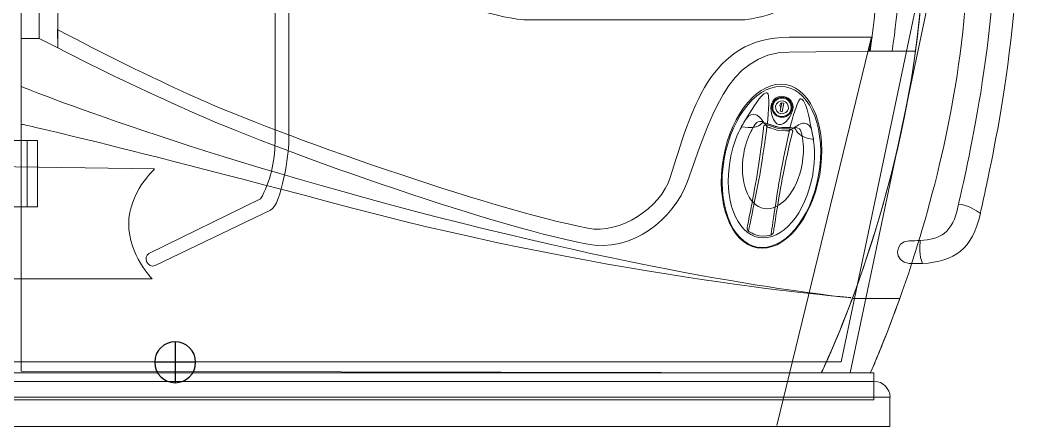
# Model space of a CAD drawing. Header units: millimetres. Extents: x -4490 to 177070, y -6118 to 72944.
# Drawn here: x 105107 to 106560, y 26906 to 27496 of the extents above; entities that cross this region are included whole.
import ezdxf

# ---------------------------------------------------------------- set-up
doc = ezdxf.new("R2010")
doc.units = ezdxf.units.MM
doc.layers.add('хендай', color=7, linetype='Continuous')

# ---------------------------------------------------------------- blocks, each defined once
blk = doc.blocks.new('A$C6A13667E')
at = {"lineweight": 30}
for p, q in [((-466.9, 1458.5), (-466.9, 1405.3)), ((-493.5, 1431.9), (-440.3, 1431.9))]:
    blk.add_line(p, q, dxfattribs=at)
blk.add_circle((-466.9, 1431.9), 26.6, dxfattribs=at)
at = {"lineweight": 9}
for points, knots in [([(-1397.4, 1835.8), (-1397.4, 1835.8), (-1427.6, 1835.8), (-1427.6, 1835.8), (-1427.6, 1835.8), (-1434.4, 1886), (-1438.6, 1938.5), (-1438.5, 1991.9), (-1438.5, 1991.9), (-1438.3, 2244.4), (-1419.2, 2349.7), (-1395.9, 2438.2), (-1395.9, 2438.2), (-1347.8, 2620.8), (-1257.4, 2869.1), (-1172.4, 3041.3), (-1172.4, 3041.3), (-1138.2, 3110.7), (-1080.7, 3135.7), (-1049.4, 3145.3), (-1049.4, 3145.3), (-1018.1, 3154.8), (-636.6, 3239.8), (-267.2, 3241.6), (-267.2, 3241.6), (-267.2, 3241.6), (-290.4, 3213.3), (-290.4, 3213.3), (-290.4, 3213.3), (-655.6, 3210.7), (-1012.9, 3126.2), (-1040.9, 3117.6), (-1040.9, 3117.6), (-1075.3, 3107.1), (-1129.4, 3083.2), (-1156.3, 3024.5), (-1156.3, 3024.5), (-1258.7, 2801.1), (-1342, 2529.2), (-1367.8, 2430.8), (-1367.8, 2430.8), (-1390.4, 2345.4), (-1409.3, 2242.6), (-1409.5, 1991.9), (-1409.5, 1991.9), (-1409.6, 1941.9), (-1405.3, 1891.7), (-1397.4, 1835.8)], [0, 0, 0, 0, 0.083333, 0.083333, 0.083333, 0.083333, 0.166667, 0.166667, 0.166667, 0.166667, 0.25, 0.25, 0.25, 0.25, 0.333333, 0.333333, 0.333333, 0.333333, 0.416667, 0.416667, 0.416667, 0.416667, 0.5, 0.5, 0.5, 0.5, 0.583333, 0.583333, 0.583333, 0.583333, 0.666667, 0.666667, 0.666667, 0.666667, 0.75, 0.75, 0.75, 0.75, 0.833333, 0.833333, 0.833333, 0.833333, 0.916667, 0.916667, 0.916667, 0.916667, 1, 1, 1, 1]), ([(-290.4, 3213.3), (-290.4, 3213.3), (-267.2, 3241.6), (-267.2, 3241.6), (-267.2, 3241.6), (-267.2, 3241.6), (-267.2, 1852.2), (-267.2, 1852.2), (-267.2, 1852.2), (-267.2, 1852.2), (-290.4, 1852.2), (-290.4, 1852.2), (-290.4, 1852.2), (-290.4, 1852.2), (-290.4, 3213.3), (-290.4, 3213.3)], [0, 0, 0, 0, 0.25, 0.25, 0.25, 0.25, 0.5, 0.5, 0.5, 0.5, 0.75, 0.75, 0.75, 0.75, 1, 1, 1, 1]), ([(-1397.4, 1835.8), (-1405.3, 1891.7), (-1409.6, 1941.9), (-1409.5, 1991.9), (-1409.5, 1991.9), (-1409.3, 2242.6), (-1390.4, 2345.4), (-1367.8, 2430.8), (-1367.8, 2430.8), (-1342, 2529.2), (-1258.7, 2801.1), (-1156.3, 3024.5), (-1156.3, 3024.5), (-1129.4, 3083.2), (-1075.3, 3107.1), (-1040.9, 3117.6), (-1040.9, 3117.6), (-1012.9, 3126.2), (-655.6, 3210.7), (-290.4, 3213.3), (-290.4, 3213.3), (-290.4, 3213.3), (-314.5, 3183.9), (-314.5, 3183.9), (-314.5, 3183.9), (-677, 3181.6), (-1006.4, 3097.9), (-1032.4, 3089.9), (-1032.4, 3089.9), (-1064.1, 3080.3), (-1108.3, 3059.7), (-1130, 3012.5), (-1130, 3012.5), (-1231.6, 2790.7), (-1314.2, 2521.1), (-1339.9, 2423.5), (-1339.9, 2423.5), (-1361.6, 2341), (-1380.4, 2240.9), (-1380.6, 1991.9), (-1380.6, 1991.9), (-1380.6, 1943.2), (-1376.5, 1890.2), (-1368.7, 1835.8), (-1368.7, 1835.8), (-1368.7, 1835.8), (-1397.4, 1835.8), (-1397.4, 1835.8)], [0, 0, 0, 0, 0.083333, 0.083333, 0.083333, 0.083333, 0.166667, 0.166667, 0.166667, 0.166667, 0.25, 0.25, 0.25, 0.25, 0.333333, 0.333333, 0.333333, 0.333333, 0.416667, 0.416667, 0.416667, 0.416667, 0.5, 0.5, 0.5, 0.5, 0.583333, 0.583333, 0.583333, 0.583333, 0.666667, 0.666667, 0.666667, 0.666667, 0.75, 0.75, 0.75, 0.75, 0.833333, 0.833333, 0.833333, 0.833333, 0.916667, 0.916667, 0.916667, 0.916667, 1, 1, 1, 1]), ([(-314.5, 3183.9), (-314.5, 3183.9), (-290.4, 3213.3), (-290.4, 3213.3), (-290.4, 3213.3), (-290.4, 3213.3), (-290.4, 1852.2), (-290.4, 1852.2), (-290.4, 1852.2), (-290.4, 1852.2), (-314.6, 1840.2), (-314.6, 1840.2), (-314.6, 1840.2), (-314.6, 1840.2), (-314.5, 3183.9), (-314.5, 3183.9)], [0, 0, 0, 0, 0.25, 0.25, 0.25, 0.25, 0.5, 0.5, 0.5, 0.5, 0.75, 0.75, 0.75, 0.75, 1, 1, 1, 1]), ([(-1511.8, 1624.9), (-1512, 1626), (-1512.3, 1627.1), (-1512.5, 1628.3), (-1512.5, 1628.3), (-1520.5, 1668), (-1563.3, 1837.7), (-1563.3, 2049.1), (-1563.3, 2049.1), (-1563.3, 2260.1), (-1518.2, 2435), (-1509.6, 2484.8), (-1509.6, 2484.8), (-1509.3, 2486.8), (-1508.8, 2489.1), (-1508.2, 2491.8), (-1508.2, 2491.8), (-1492.3, 2561.7), (-1388, 2855.8), (-1356.8, 2925.9), (-1356.8, 2925.9), (-1356.8, 2925.9), (-1356.7, 2926.2), (-1356.7, 2926.2), (-1356.7, 2926.2), (-1334.1, 2976.7), (-1305, 2982.2), (-1285.3, 2982.2), (-1285.3, 2982.2), (-1285.3, 2982.2), (-1283.8, 2982.2), (-1283.8, 2982.2), (-1283.8, 2982.2), (-1277.7, 2974.6), (-1273, 2962.8), (-1277, 2950), (-1277, 2950), (-1278.2, 2950), (-1279.3, 2949.9), (-1280.3, 2949.9), (-1280.3, 2949.9), (-1290.6, 2949.9), (-1312.3, 2952.7), (-1329.9, 2915.2), (-1329.9, 2915.2), (-1330.4, 2914.2), (-1330.9, 2913.1), (-1331.4, 2911.9), (-1331.4, 2911.9), (-1338.4, 2917.3), (-1347.7, 2923.4), (-1356.7, 2926.2), (-1356.7, 2926.2), (-1356.7, 2926.2), (-1356.8, 2925.9), (-1356.8, 2925.9), (-1356.8, 2925.9), (-1388, 2855.8), (-1492.3, 2561.7), (-1508.2, 2491.8), (-1508.2, 2491.8), (-1500.6, 2487.6), (-1489.5, 2483), (-1477.8, 2483.5), (-1477.8, 2483.5), (-1477.8, 2483.5), (-1478.1, 2481.9), (-1478.1, 2481.9), (-1478.1, 2481.9), (-1486.5, 2432.7), (-1534.3, 2257.8), (-1534.3, 2049.1), (-1534.3, 2049.1), (-1534.3, 1843.5), (-1492.3, 1679.2), (-1483.6, 1637.1), (-1483.6, 1637.1), (-1495.4, 1636.3), (-1506.3, 1629.1), (-1511.8, 1624.9)], [0, 0, 0, 0, 0.05, 0.05, 0.05, 0.05, 0.1, 0.1, 0.1, 0.1, 0.15, 0.15, 0.15, 0.15, 0.2, 0.2, 0.2, 0.2, 0.25, 0.25, 0.25, 0.25, 0.3, 0.3, 0.3, 0.3, 0.35, 0.35, 0.35, 0.35, 0.4, 0.4, 0.4, 0.4, 0.45, 0.45, 0.45, 0.45, 0.5, 0.5, 0.5, 0.5, 0.55, 0.55, 0.55, 0.55, 0.6, 0.6, 0.6, 0.6, 0.65, 0.65, 0.65, 0.65, 0.7, 0.7, 0.7, 0.7, 0.75, 0.75, 0.75, 0.75, 0.8, 0.8, 0.8, 0.8, 0.85, 0.85, 0.85, 0.85, 0.9, 0.9, 0.9, 0.9, 0.95, 0.95, 0.95, 0.95, 1, 1, 1, 1]), ([(-1442.3, 1890.9), (-1442.3, 1890.9), (-1367.2, 2336.5), (-1367.2, 2336.5), (-1367.2, 2336.5), (-1367.2, 2336.5), (-1325.3, 2377.3), (-1325.3, 2377.3), (-1325.3, 2377.3), (-1325.3, 2377.3), (-1281.3, 2380.4), (-1281.3, 2380.4), (-1281.3, 2380.4), (-1281.3, 2380.4), (-1243.6, 2200.3), (-1243.6, 2200.3), (-1243.6, 2200.3), (-1243.6, 2200.3), (-1258.2, 1976.1), (-1258.2, 1976.1), (-1258.2, 1976.1), (-1258.2, 1976.1), (-1250.9, 1901.7), (-1237.3, 1897.6), (-1237.3, 1897.6), (-1230.8, 1895.5), (-1217.2, 1893), (-1204.9, 1890.9), (-1204.9, 1890.9), (-1204.9, 1890.9), (-920.9, 1890.9), (-920.9, 1890.9), (-920.9, 1890.9), (-920.9, 1890.9), (-831.9, 1896.5), (-801.5, 1958.3), (-801.5, 1958.3), (-771.1, 2020.1), (-748.1, 2094.5), (-659.1, 2169.9), (-659.1, 2169.9), (-570, 2245.3), (-481, 2339.6), (-199.2, 2339.6), (-199.2, 2339.6), (-199.2, 2339.6), (-93.4, 2339.6), (-93.4, 2339.6), (-93.4, 2339.6), (9.2, 2339.6), (87.7, 2425.5), (90.8, 2564.9), (90.8, 2564.9), (90.8, 2564.9), (212.4, 2564.9), (212.4, 2564.9), (212.4, 2564.9), (212.4, 2564.9), (212.5, 1418.1), (212.5, 1418.1), (212.5, 1418.1), (212.5, 1418.1), (-1342.8, 1418.1), (-1342.8, 1418.1), (-1342.8, 1418.1), (-1342.8, 1418.1), (-1442.3, 1890.9), (-1442.3, 1890.9)], [0, 0, 0, 0, 0.058824, 0.058824, 0.058824, 0.058824, 0.117647, 0.117647, 0.117647, 0.117647, 0.176471, 0.176471, 0.176471, 0.176471, 0.235294, 0.235294, 0.235294, 0.235294, 0.294118, 0.294118, 0.294118, 0.294118, 0.352941, 0.352941, 0.352941, 0.352941, 0.411765, 0.411765, 0.411765, 0.411765, 0.470588, 0.470588, 0.470588, 0.470588, 0.529412, 0.529412, 0.529412, 0.529412, 0.588235, 0.588235, 0.588235, 0.588235, 0.647059, 0.647059, 0.647059, 0.647059, 0.705882, 0.705882, 0.705882, 0.705882, 0.764706, 0.764706, 0.764706, 0.764706, 0.823529, 0.823529, 0.823529, 0.823529, 0.882353, 0.882353, 0.882353, 0.882353, 0.941176, 0.941176, 0.941176, 0.941176, 1, 1, 1, 1]), ([(-1353.7, 2329.4), (-1353.7, 2329.4), (-1427.6, 1891.3), (-1427.6, 1891.3), (-1427.6, 1891.3), (-1427.6, 1891.3), (-1331.1, 1432.5), (-1331.1, 1432.5), (-1331.1, 1432.5), (-1331.1, 1432.5), (197.9, 1432.5), (197.9, 1432.5), (197.9, 1432.5), (197.9, 1432.5), (197.9, 2550.4), (197.9, 2550.4), (197.9, 2550.4), (197.9, 2550.4), (104.7, 2550.4), (104.7, 2550.4), (104.7, 2550.4), (96.6, 2413.9), (15.8, 2325.1), (-93.4, 2325.1), (-93.4, 2325.1), (-93.4, 2325.1), (-199.2, 2325.1), (-199.2, 2325.1), (-199.2, 2325.1), (-341.8, 2325.1), (-467.2, 2303.9), (-580.4, 2216.7), (-580.4, 2216.7), (-640.9, 2170.2), (-701.1, 2118.5), (-739.8, 2051.7), (-739.8, 2051.7), (-789.8, 1965.2), (-786.5, 1898.3), (-904.2, 1878.5), (-904.2, 1878.5), (-913.9, 1876.9), (-920.5, 1876.5), (-920.5, 1876.5), (-920.5, 1876.5), (-920.5, 1876.5), (-1206.1, 1876.5), (-1206.1, 1876.5), (-1206.1, 1876.5), (-1255.2, 1884.7), (-1258.2, 1887.4), (-1267.1, 1935.7), (-1267.1, 1935.7), (-1270.7, 1955.5), (-1272.8, 1975.9), (-1272.8, 1975.9), (-1272.8, 1975.9), (-1272.8, 1975.9), (-1258.2, 2199.2), (-1258.2, 2199.2), (-1258.2, 2199.2), (-1258.2, 2199.2), (-1292.8, 2365.1), (-1292.8, 2365.1), (-1292.8, 2365.1), (-1292.8, 2365.1), (-1319, 2363.2), (-1319, 2363.2), (-1319, 2363.2), (-1319, 2363.2), (-1353.7, 2329.4), (-1353.7, 2329.4)], [0, 0, 0, 0, 0.055556, 0.055556, 0.055556, 0.055556, 0.111111, 0.111111, 0.111111, 0.111111, 0.166667, 0.166667, 0.166667, 0.166667, 0.222222, 0.222222, 0.222222, 0.222222, 0.277778, 0.277778, 0.277778, 0.277778, 0.333333, 0.333333, 0.333333, 0.333333, 0.388889, 0.388889, 0.388889, 0.388889, 0.444444, 0.444444, 0.444444, 0.444444, 0.5, 0.5, 0.5, 0.5, 0.555556, 0.555556, 0.555556, 0.555556, 0.611111, 0.611111, 0.611111, 0.611111, 0.666667, 0.666667, 0.666667, 0.666667, 0.722222, 0.722222, 0.722222, 0.722222, 0.777778, 0.777778, 0.777778, 0.777778, 0.833333, 0.833333, 0.833333, 0.833333, 0.888889, 0.888889, 0.888889, 0.888889, 0.944444, 0.944444, 0.944444, 0.944444, 1, 1, 1, 1]), ([(-1305.4, 1418.1), (-1305.4, 1418.1), (-1368.9, 1417.6), (-1368.9, 1417.6), (-1368.9, 1417.6), (-1382, 1447.5), (-1404.7, 1502.5), (-1427.2, 1574.2), (-1427.2, 1574.2), (-1461.6, 1683.2), (-1496.5, 1832.9), (-1496.4, 1992), (-1496.4, 1992), (-1496.3, 2155.7), (-1480.1, 2306), (-1448.9, 2451.2), (-1448.9, 2451.2), (-1448.9, 2451.2), (-1396.4, 2436.3), (-1396.4, 2436.3), (-1396.4, 2436.3), (-1419.4, 2348.1), (-1438.3, 2242.6), (-1438.5, 1991.9), (-1438.5, 1991.9), (-1438.8, 1689.6), (-1305.4, 1418.1), (-1305.4, 1418.1)], [0, 0, 0, 0, 0.142857, 0.142857, 0.142857, 0.142857, 0.285714, 0.285714, 0.285714, 0.285714, 0.428571, 0.428571, 0.428571, 0.428571, 0.571429, 0.571429, 0.571429, 0.571429, 0.714286, 0.714286, 0.714286, 0.714286, 0.857143, 0.857143, 0.857143, 0.857143, 1, 1, 1, 1]), ([(-440.8, 1557.4), (-440.8, 1557.4), (-590.5, 1629.3), (-590.5, 1629.3), (-590.5, 1629.3), (-605.3, 1636.4), (-614.4, 1705.3), (-614.4, 1717.5), (-614.4, 1717.5), (-614.4, 1717.5), (-614.4, 2227.5), (-614.4, 2227.5), (-614.4, 2227.5), (-614.4, 2237.2), (-596.5, 2237.2), (-596.5, 2227.5), (-596.5, 2227.5), (-596.5, 2227.5), (-596.5, 1717.5), (-596.5, 1717.5), (-596.5, 1717.5), (-596.5, 1692.9), (-590.1, 1665.9), (-577.8, 1643.9), (-577.8, 1643.9), (-577.8, 1643.9), (-432.9, 1572.9), (-432.9, 1572.9), (-432.9, 1572.9), (-424.2, 1568.7), (-432, 1553.3), (-440.8, 1557.4)], [0, 0, 0, 0, 0.125, 0.125, 0.125, 0.125, 0.25, 0.25, 0.25, 0.25, 0.375, 0.375, 0.375, 0.375, 0.5, 0.5, 0.5, 0.5, 0.625, 0.625, 0.625, 0.625, 0.75, 0.75, 0.75, 0.75, 0.875, 0.875, 0.875, 0.875, 1, 1, 1, 1]), ([(-1371.5, 1853.9), (-1371.5, 1853.9), (-1263.8, 1853.9), (-1263.8, 1853.9), (-1263.8, 1853.9), (-1160, 1853.9), (-1136.6, 1757.8), (-1109.4, 1671.9), (-1109.4, 1671.9), (-1096.7, 1632), (-1043.6, 1597.6), (-1002.5, 1605.8), (-1002.5, 1605.8), (-873.4, 1631.5), (-601.2, 1727), (-493, 1776), (-493, 1776), (-434.1, 1802.6), (-371.2, 1833.8), (-314, 1863.8), (-314, 1863.8), (-314, 1863.8), (-314.6, 1840.2), (-314.6, 1840.2), (-314.6, 1840.2), (-372.2, 1810), (-425.8, 1785.2), (-485, 1758.4), (-485, 1758.4), (-594.2, 1708.9), (-869, 1611.5), (-999.8, 1585.5), (-999.8, 1585.5), (-1060.8, 1573.3), (-1113.6, 1617.8), (-1131.7, 1666.5), (-1131.7, 1666.5), (-1160.3, 1743.5), (-1182.5, 1834.5), (-1263.8, 1834.5), (-1263.8, 1834.5), (-1263.8, 1834.5), (-1367.4, 1835.8), (-1367.4, 1835.8), (-1367.4, 1835.8), (-1367.4, 1835.8), (-1371.5, 1853.9), (-1371.5, 1853.9)], [0, 0, 0, 0, 0.083333, 0.083333, 0.083333, 0.083333, 0.166667, 0.166667, 0.166667, 0.166667, 0.25, 0.25, 0.25, 0.25, 0.333333, 0.333333, 0.333333, 0.333333, 0.416667, 0.416667, 0.416667, 0.416667, 0.5, 0.5, 0.5, 0.5, 0.583333, 0.583333, 0.583333, 0.583333, 0.666667, 0.666667, 0.666667, 0.666667, 0.75, 0.75, 0.75, 0.75, 0.833333, 0.833333, 0.833333, 0.833333, 0.916667, 0.916667, 0.916667, 0.916667, 1, 1, 1, 1]), ([(-267.2, 1852.2), (-267.2, 1852.2), (-267.2, 1420.4), (-267.2, 1420.4), (-267.2, 1420.4), (-267.2, 1420.4), (-1305.4, 1418.1), (-1305.4, 1418.1), (-1305.4, 1418.1), (-1305.4, 1418.1), (-1395.8, 1602.1), (-1427.6, 1835.8), (-1427.6, 1835.8), (-1427.6, 1835.8), (-1367.4, 1835.8), (-1367.4, 1835.8), (-1367.4, 1835.8), (-1367.4, 1835.8), (-1263.8, 1834.5), (-1263.8, 1834.5), (-1263.8, 1834.5), (-1182.5, 1834.5), (-1160.3, 1743.5), (-1131.7, 1666.5), (-1131.7, 1666.5), (-1113.6, 1617.8), (-1060.8, 1573.3), (-999.8, 1585.5), (-999.8, 1585.5), (-869, 1611.5), (-594.2, 1708.9), (-485, 1758.4), (-485, 1758.4), (-425.8, 1785.2), (-372.2, 1810), (-314.6, 1840.2), (-314.6, 1840.2), (-314.6, 1840.2), (-290.4, 1852.2), (-290.4, 1852.2), (-290.4, 1852.2), (-290.4, 1852.2), (-267.2, 1852.2), (-267.2, 1852.2)], [0, 0, 0, 0, 0.090909, 0.090909, 0.090909, 0.090909, 0.181818, 0.181818, 0.181818, 0.181818, 0.272727, 0.272727, 0.272727, 0.272727, 0.363636, 0.363636, 0.363636, 0.363636, 0.454545, 0.454545, 0.454545, 0.454545, 0.545455, 0.545455, 0.545455, 0.545455, 0.636364, 0.636364, 0.636364, 0.636364, 0.727273, 0.727273, 0.727273, 0.727273, 0.818182, 0.818182, 0.818182, 0.818182, 0.909091, 0.909091, 0.909091, 0.909091, 1, 1, 1, 1]), ([(-1303.3, 1675.4), (-1313.6, 1733.8), (-1294, 1786.2), (-1259.5, 1792.3), (-1259.5, 1792.3), (-1225, 1798.4), (-1188.7, 1755.9), (-1178.4, 1697.4), (-1178.4, 1697.4), (-1168.1, 1638.9), (-1187.7, 1586.6), (-1222.1, 1580.5), (-1222.1, 1580.5), (-1256.7, 1574.4), (-1292.9, 1616.9), (-1303.3, 1675.4)], [0, 0, 0, 0, 0.25, 0.25, 0.25, 0.25, 0.5, 0.5, 0.5, 0.5, 0.75, 0.75, 0.75, 0.75, 1, 1, 1, 1]), ([(-1301.9, 1674.6), (-1312, 1732.1), (-1292.8, 1783.5), (-1259, 1789.4), (-1259, 1789.4), (-1225.2, 1795.4), (-1189.6, 1753.7), (-1179.4, 1696.2), (-1179.4, 1696.2), (-1169.3, 1638.8), (-1188.5, 1587.4), (-1222.3, 1581.5), (-1222.3, 1581.5), (-1256.1, 1575.5), (-1291.8, 1617.2), (-1301.9, 1674.6)], [0, 0, 0, 0, 0.25, 0.25, 0.25, 0.25, 0.5, 0.5, 0.5, 0.5, 0.75, 0.75, 0.75, 0.75, 1, 1, 1, 1]), ([(-267.2, 1789.9), (-267.2, 1789.9), (-464.1, 1708.8), (-805.5, 1620.9), (-805.5, 1620.9), (-1146.8, 1533), (-1343.7, 1515.7), (-1343.7, 1515.7)], [0, 0, 0, 0, 0.5, 0.5, 0.5, 0.5, 1, 1, 1, 1]), ([(-1268.5, 1760.4), (-1269.9, 1768.2), (-1264.7, 1775.6), (-1256.9, 1777), (-1256.9, 1777), (-1249.1, 1778.4), (-1241.6, 1773.2), (-1240.3, 1765.4), (-1240.3, 1765.4), (-1238.9, 1757.6), (-1242.7, 1741.9), (-1250.5, 1740.5), (-1250.5, 1740.5), (-1258.2, 1739.1), (-1267.1, 1752.6), (-1268.5, 1760.4)], [0, 0, 0, 0, 0.25, 0.25, 0.25, 0.25, 0.5, 0.5, 0.5, 0.5, 0.75, 0.75, 0.75, 0.75, 1, 1, 1, 1]), ([(-1235.6, 1742.1), (-1235.6, 1742.1), (-1236.7, 1753.9), (-1237, 1762.5), (-1237, 1762.5), (-1237.3, 1771.1), (-1237.5, 1781.4), (-1234.9, 1781.9), (-1234.9, 1781.9), (-1232.3, 1782.3), (-1226.9, 1778.1), (-1218.6, 1765.4), (-1218.6, 1765.4), (-1210.4, 1752.7), (-1201.6, 1737.6), (-1201.6, 1737.6)], [0, 0, 0, 0, 0.25, 0.25, 0.25, 0.25, 0.5, 0.5, 0.5, 0.5, 0.75, 0.75, 0.75, 0.75, 1, 1, 1, 1]), ([(-1264.8, 1736.9), (-1264.8, 1736.9), (-1267.8, 1748.4), (-1270.5, 1756.6), (-1270.5, 1756.6), (-1273.2, 1764.8), (-1276.5, 1774.6), (-1279.1, 1774.1), (-1279.1, 1774.1), (-1281.6, 1773.6), (-1285.3, 1767.8), (-1288.7, 1753.1), (-1288.7, 1753.1), (-1292.1, 1738.3), (-1295.2, 1721.2), (-1295.2, 1721.2)], [0, 0, 0, 0, 0.25, 0.25, 0.25, 0.25, 0.5, 0.5, 0.5, 0.5, 0.75, 0.75, 0.75, 0.75, 1, 1, 1, 1]), ([(-1267.2, 1760.6), (-1268.5, 1767.7), (-1263.7, 1774.5), (-1256.7, 1775.7), (-1256.7, 1775.7), (-1249.6, 1776.9), (-1242.8, 1772.2), (-1241.6, 1765.1), (-1241.6, 1765.1), (-1240.3, 1758), (-1245, 1751.3), (-1252.1, 1750.1), (-1252.1, 1750.1), (-1259.2, 1748.8), (-1266, 1753.5), (-1267.2, 1760.6)], [0, 0, 0, 0, 0.25, 0.25, 0.25, 0.25, 0.5, 0.5, 0.5, 0.5, 0.75, 0.75, 0.75, 0.75, 1, 1, 1, 1]), ([(-1266.2, 1760.8), (-1267.3, 1767.3), (-1263, 1773.5), (-1256.5, 1774.7), (-1256.5, 1774.7), (-1249.9, 1775.8), (-1243.7, 1771.5), (-1242.6, 1764.9), (-1242.6, 1764.9), (-1241.4, 1758.4), (-1245.8, 1752.2), (-1252.3, 1751.1), (-1252.3, 1751.1), (-1258.9, 1749.9), (-1265.1, 1754.3), (-1266.2, 1760.8)], [0, 0, 0, 0, 0.25, 0.25, 0.25, 0.25, 0.5, 0.5, 0.5, 0.5, 0.75, 0.75, 0.75, 0.75, 1, 1, 1, 1]), ([(-1262.7, 1761.4), (-1263.5, 1766), (-1260.4, 1770.3), (-1255.9, 1771.1), (-1255.9, 1771.1), (-1251.3, 1772), (-1246.9, 1768.9), (-1246.1, 1764.3), (-1246.1, 1764.3), (-1245.3, 1759.8), (-1248.4, 1755.4), (-1252.9, 1754.6), (-1252.9, 1754.6), (-1257.5, 1753.8), (-1261.8, 1756.9), (-1262.7, 1761.4)], [0, 0, 0, 0, 0.25, 0.25, 0.25, 0.25, 0.5, 0.5, 0.5, 0.5, 0.75, 0.75, 0.75, 0.75, 1, 1, 1, 1]), ([(-1256.7, 1768.1), (-1256.7, 1768.1), (-1254, 1768.5), (-1254, 1768.5), (-1254, 1768.5), (-1254, 1768.5), (-1252.1, 1757.7), (-1252.1, 1757.7), (-1252.1, 1757.7), (-1252.1, 1757.7), (-1254.7, 1757.2), (-1254.7, 1757.2), (-1254.7, 1757.2), (-1254.7, 1757.2), (-1256.7, 1768.1), (-1256.7, 1768.1)], [0, 0, 0, 0, 0.25, 0.25, 0.25, 0.25, 0.5, 0.5, 0.5, 0.5, 0.75, 0.75, 0.75, 0.75, 1, 1, 1, 1]), ([(-1254, 1768.5), (-1252.9, 1768.2), (-1251.9, 1767), (-1251.7, 1765.7), (-1251.7, 1765.7), (-1251.5, 1764.4), (-1252, 1763.2), (-1253, 1762.5), (-1253, 1762.5), (-1253, 1762.5), (-1254, 1768.5), (-1254, 1768.5)], [0, 0, 0, 0, 0.333333, 0.333333, 0.333333, 0.333333, 0.666667, 0.666667, 0.666667, 0.666667, 1, 1, 1, 1]), ([(-1294.2, 1675.3), (-1296.7, 1689.8), (-1297.2, 1704.1), (-1295.8, 1717.1), (-1295.8, 1717.1), (-1295.5, 1717.7), (-1295.4, 1718.4), (-1295.3, 1719.1), (-1295.3, 1719.1), (-1295.1, 1721.4), (-1294.8, 1723.5), (-1294.6, 1725.4), (-1294.6, 1725.4), (-1294.1, 1728.4), (-1293.4, 1731.4), (-1292.7, 1734.1), (-1292.7, 1734.1), (-1291, 1738.9), (-1288.2, 1741.4), (-1283.1, 1742.3), (-1283.1, 1742.3), (-1279.6, 1742.9), (-1271.9, 1737.7), (-1270, 1736.3), (-1270, 1736.3), (-1270, 1736.1), (-1269.9, 1736), (-1269.5, 1736), (-1269.5, 1736), (-1266.4, 1736.5), (-1267, 1736), (-1264.5, 1736.5), (-1264.5, 1736.5), (-1264.5, 1736.5), (-1249.8, 1737.1), (-1249.8, 1737.1), (-1249.8, 1737.1), (-1249.8, 1737.1), (-1235.9, 1741.5), (-1235.9, 1741.5), (-1235.9, 1741.5), (-1233.3, 1741.9), (-1234, 1742.3), (-1231, 1742.8), (-1231, 1742.8), (-1230.5, 1742.9), (-1230.5, 1742.9), (-1230.9, 1742.9), (-1230.9, 1742.9), (-1230.2, 1743.9), (-1224.2, 1752.7), (-1220.5, 1753.3), (-1220.5, 1753.3), (-1215.3, 1754.3), (-1211.8, 1752.8), (-1208.6, 1749), (-1208.6, 1749), (-1207, 1746.6), (-1205.3, 1744.1), (-1203.8, 1741.5), (-1203.8, 1741.5), (-1202.9, 1739.8), (-1202, 1737.8), (-1201, 1735.7), (-1201, 1735.7), (-1200.7, 1735.2), (-1200.4, 1734.8), (-1200.1, 1734.6), (-1200.1, 1734.6), (-1194.2, 1722.7), (-1189.7, 1709), (-1187, 1694.2), (-1187, 1694.2), (-1178.2, 1643.9), (-1195, 1599), (-1224.5, 1593.8), (-1224.5, 1593.8), (-1254.1, 1588.5), (-1285.3, 1625), (-1294.2, 1675.3)], [0, 0, 0, 0, 0.05, 0.05, 0.05, 0.05, 0.1, 0.1, 0.1, 0.1, 0.15, 0.15, 0.15, 0.15, 0.2, 0.2, 0.2, 0.2, 0.25, 0.25, 0.25, 0.25, 0.3, 0.3, 0.3, 0.3, 0.35, 0.35, 0.35, 0.35, 0.4, 0.4, 0.4, 0.4, 0.45, 0.45, 0.45, 0.45, 0.5, 0.5, 0.5, 0.5, 0.55, 0.55, 0.55, 0.55, 0.6, 0.6, 0.6, 0.6, 0.65, 0.65, 0.65, 0.65, 0.7, 0.7, 0.7, 0.7, 0.75, 0.75, 0.75, 0.75, 0.8, 0.8, 0.8, 0.8, 0.85, 0.85, 0.85, 0.85, 0.9, 0.9, 0.9, 0.9, 0.95, 0.95, 0.95, 0.95, 1, 1, 1, 1]), ([(-267.2, 1741), (-267.2, 1741), (-354.7, 1722.8), (-697.2, 1632), (-697.2, 1632), (-1043.8, 1540.1), (-1343.7, 1515.7), (-1343.7, 1515.7)], [0, 0, 0, 0, 0.5, 0.5, 0.5, 0.5, 1, 1, 1, 1]), ([(-1202.4, 1737.5), (-1227.5, 1733), (-1225.6, 1743.7), (-1231, 1742.8), (-1231, 1742.8), (-1234, 1742.3), (-1233.3, 1741.9), (-1235.9, 1741.5), (-1235.9, 1741.5), (-1237.2, 1741.3), (-1244.2, 1738.1), (-1249.8, 1737.1), (-1249.8, 1737.1), (-1255.5, 1736.1), (-1263.1, 1736.7), (-1264.5, 1736.5), (-1264.5, 1736.5), (-1267, 1736), (-1266.4, 1736.5), (-1269.5, 1736), (-1269.5, 1736), (-1274.8, 1735.1), (-1270.1, 1725.5), (-1295.2, 1721.2)], [0, 0, 0, 0, 0.166667, 0.166667, 0.166667, 0.166667, 0.333333, 0.333333, 0.333333, 0.333333, 0.5, 0.5, 0.5, 0.5, 0.666667, 0.666667, 0.666667, 0.666667, 0.833333, 0.833333, 0.833333, 0.833333, 1, 1, 1, 1]), ([(-1280.5, 1689.2), (-1282.3, 1699.5), (-1282.6, 1709.6), (-1281.6, 1718.8), (-1281.6, 1718.8), (-1281.4, 1719.2), (-1281.3, 1719.7), (-1281.3, 1720.2), (-1281.3, 1720.2), (-1281.1, 1721.8), (-1281, 1723.3), (-1280.7, 1724.7), (-1280.7, 1724.7), (-1280.4, 1726.8), (-1280, 1728.9), (-1279.4, 1730.8), (-1279.4, 1730.8), (-1278.2, 1734.2), (-1276.2, 1736), (-1272.6, 1736.6), (-1272.6, 1736.6), (-1270.2, 1737), (-1264.7, 1733.4), (-1263.4, 1732.4), (-1263.4, 1732.4), (-1263.4, 1732.3), (-1263.2, 1732.2), (-1263, 1732.2), (-1263, 1732.2), (-1260.9, 1732.6), (-1261.3, 1732.2), (-1259.4, 1732.5), (-1259.4, 1732.5), (-1259.4, 1732.5), (-1249.1, 1732.9), (-1249.1, 1732.9), (-1249.1, 1732.9), (-1249.1, 1732.9), (-1239.3, 1736.1), (-1239.3, 1736.1), (-1239.3, 1736.1), (-1237.4, 1736.4), (-1238, 1736.6), (-1235.8, 1737), (-1235.8, 1737), (-1235.4, 1737), (-1235.4, 1737.1), (-1235.7, 1737), (-1235.7, 1737), (-1235.2, 1737.7), (-1230.9, 1743.9), (-1228.3, 1744.4), (-1228.3, 1744.4), (-1224.6, 1745.1), (-1222.2, 1744.1), (-1219.9, 1741.4), (-1219.9, 1741.4), (-1218.7, 1739.6), (-1217.6, 1737.9), (-1216.5, 1736), (-1216.5, 1736), (-1215.9, 1734.8), (-1215.2, 1733.5), (-1214.5, 1731.9), (-1214.5, 1731.9), (-1214.4, 1731.6), (-1214.2, 1731.3), (-1213.9, 1731.2), (-1213.9, 1731.2), (-1209.8, 1722.8), (-1206.5, 1713), (-1204.7, 1702.6), (-1204.7, 1702.6), (-1198.4, 1667), (-1210.3, 1635.2), (-1231.3, 1631.5), (-1231.3, 1631.5), (-1252.1, 1627.9), (-1274.2, 1653.6), (-1280.5, 1689.2)], [0, 0, 0, 0, 0.05, 0.05, 0.05, 0.05, 0.1, 0.1, 0.1, 0.1, 0.15, 0.15, 0.15, 0.15, 0.2, 0.2, 0.2, 0.2, 0.25, 0.25, 0.25, 0.25, 0.3, 0.3, 0.3, 0.3, 0.35, 0.35, 0.35, 0.35, 0.4, 0.4, 0.4, 0.4, 0.45, 0.45, 0.45, 0.45, 0.5, 0.5, 0.5, 0.5, 0.55, 0.55, 0.55, 0.55, 0.6, 0.6, 0.6, 0.6, 0.65, 0.65, 0.65, 0.65, 0.7, 0.7, 0.7, 0.7, 0.75, 0.75, 0.75, 0.75, 0.8, 0.8, 0.8, 0.8, 0.85, 0.85, 0.85, 0.85, 0.9, 0.9, 0.9, 0.9, 0.95, 0.95, 0.95, 0.95, 1, 1, 1, 1]), ([(-1240.1, 1596.8), (-1241.8, 1597.8), (-1242.8, 1599), (-1243.3, 1600.8), (-1243.3, 1600.8), (-1243.3, 1600.8), (-1250.2, 1646.6), (-1255.8, 1675.6), (-1255.8, 1675.6), (-1260, 1697.1), (-1267.9, 1730.5), (-1267.9, 1730.5), (-1267.9, 1730.5), (-1269.5, 1732.7), (-1266.1, 1734.3), (-1264.5, 1734.9), (-1264.5, 1734.9), (-1264.5, 1734.9), (-1255.3, 1734.6), (-1249.6, 1735.6), (-1249.6, 1735.6), (-1243.8, 1736.6), (-1235.2, 1740.1), (-1235.2, 1740.1), (-1235.2, 1740.1), (-1233.5, 1740), (-1229.7, 1739.8), (-1230.5, 1737.1), (-1230.5, 1737.1), (-1230.5, 1737.1), (-1226.5, 1703), (-1223, 1681.4), (-1223, 1681.4), (-1218.4, 1652.2), (-1209.3, 1606.8), (-1209.3, 1606.8), (-1209.3, 1606.8), (-1209.1, 1604.9), (-1209.6, 1603.5), (-1210.9, 1602), (-1210.9, 1602), (-1210.9, 1602), (-1219.1, 1597.1), (-1224.9, 1596), (-1224.9, 1596), (-1230.7, 1595), (-1240.1, 1596.8), (-1240.1, 1596.8)], [0, 0, 0, 0, 0.083333, 0.083333, 0.083333, 0.083333, 0.166667, 0.166667, 0.166667, 0.166667, 0.25, 0.25, 0.25, 0.25, 0.333333, 0.333333, 0.333333, 0.333333, 0.416667, 0.416667, 0.416667, 0.416667, 0.5, 0.5, 0.5, 0.5, 0.583333, 0.583333, 0.583333, 0.583333, 0.666667, 0.666667, 0.666667, 0.666667, 0.75, 0.75, 0.75, 0.75, 0.833333, 0.833333, 0.833333, 0.833333, 0.916667, 0.916667, 0.916667, 0.916667, 1, 1, 1, 1]), ([(-1264.5, 1734.9), (-1264.5, 1734.9), (-1254.1, 1685.6), (-1252.4, 1676.2), (-1252.4, 1676.2), (-1247.1, 1646.3), (-1240.1, 1596.8), (-1240.1, 1596.8), (-1240.1, 1596.8), (-1240.1, 1596.8), (-1230.7, 1595), (-1224.9, 1596), (-1224.9, 1596), (-1219.1, 1597.1), (-1210.9, 1602), (-1210.9, 1602), (-1210.9, 1602), (-1210.9, 1602), (-1221.2, 1650.9), (-1226.5, 1680.8), (-1226.5, 1680.8), (-1228.2, 1690.3), (-1235.2, 1740.1), (-1235.2, 1740.1), (-1235.2, 1740.1), (-1235.2, 1740.1), (-1243.8, 1736.6), (-1249.6, 1735.6), (-1249.6, 1735.6), (-1255.3, 1734.6), (-1264.5, 1734.9), (-1264.5, 1734.9)], [0, 0, 0, 0, 0.125, 0.125, 0.125, 0.125, 0.25, 0.25, 0.25, 0.25, 0.375, 0.375, 0.375, 0.375, 0.5, 0.5, 0.5, 0.5, 0.625, 0.625, 0.625, 0.625, 0.75, 0.75, 0.75, 0.75, 0.875, 0.875, 0.875, 0.875, 1, 1, 1, 1]), ([(-288.3, 1719.6), (-288.3, 1719.6), (-274.7, 1719.6), (-274.7, 1719.6), (-274.7, 1719.6), (-274.7, 1719.6), (-274.7, 1633.6), (-274.7, 1633.6), (-274.7, 1633.6), (-274.7, 1633.6), (-288.3, 1633.6), (-288.3, 1633.6), (-288.3, 1633.6), (-288.3, 1633.6), (-288.3, 1719.6), (-288.3, 1719.6)], [0, 0, 0, 0, 0.25, 0.25, 0.25, 0.25, 0.5, 0.5, 0.5, 0.5, 0.75, 0.75, 0.75, 0.75, 1, 1, 1, 1]), ([(-274.7, 1719.6), (-274.7, 1719.6), (-254.3, 1719.6), (-254.3, 1719.6), (-254.3, 1719.6), (-254.3, 1719.6), (-254.3, 1633.6), (-254.3, 1633.6), (-254.3, 1633.6), (-254.3, 1633.6), (-274.7, 1633.6), (-274.7, 1633.6), (-274.7, 1633.6), (-274.7, 1633.6), (-274.7, 1719.6), (-274.7, 1719.6)], [0, 0, 0, 0, 0.25, 0.25, 0.25, 0.25, 0.5, 0.5, 0.5, 0.5, 0.75, 0.75, 0.75, 0.75, 1, 1, 1, 1]), ([(-440.2, 1682.8), (-440.1, 1682.8), (-406.6, 1652.4), (-406.6, 1611.6), (-406.6, 1611.6), (-406.6, 1570.7), (-437, 1540.3), (-437, 1540.3), (-437, 1540.3), (-437, 1540.3), (-229.6, 1540.3), (-229.6, 1540.3), (-229.6, 1540.3), (-229.6, 1540.3), (-229.6, 1685.9), (-229.6, 1685.9), (-229.6, 1685.9), (-229.6, 1685.9), (-440.2, 1682.8), (-440.2, 1682.8)], [0, 0, 0, 0, 0.2, 0.2, 0.2, 0.2, 0.4, 0.4, 0.4, 0.4, 0.6, 0.6, 0.6, 0.6, 0.8, 0.8, 0.8, 0.8, 1, 1, 1, 1]), ([(-1511.8, 1624.9), (-1506.3, 1629.1), (-1495.4, 1636.3), (-1483.6, 1637.1), (-1483.6, 1637.1), (-1483.6, 1637.1), (-1483.2, 1635.5), (-1483.2, 1635.5), (-1483.2, 1635.5), (-1475.9, 1599), (-1459.4, 1591.4), (-1433.8, 1590), (-1433.8, 1590), (-1433, 1583), (-1432.4, 1569.9), (-1436.6, 1560.2), (-1436.6, 1560.2), (-1478.3, 1562.1), (-1501.6, 1579.1), (-1511.8, 1624.9)], [0, 0, 0, 0, 0.2, 0.2, 0.2, 0.2, 0.4, 0.4, 0.4, 0.4, 0.6, 0.6, 0.6, 0.6, 0.8, 0.8, 0.8, 0.8, 1, 1, 1, 1]), ([(-1419.3, 1560.3), (-1425.4, 1560), (-1431.2, 1560), (-1436.6, 1560.2), (-1436.6, 1560.2), (-1432.4, 1569.9), (-1433, 1583), (-1433.8, 1590), (-1433.8, 1590), (-1429.3, 1589.7), (-1424.5, 1589.6), (-1419.3, 1589.6), (-1419.3, 1589.6), (-1399.6, 1589.6), (-1399.4, 1561), (-1419.3, 1560.3)], [0, 0, 0, 0, 0.25, 0.25, 0.25, 0.25, 0.5, 0.5, 0.5, 0.5, 0.75, 0.75, 0.75, 0.75, 1, 1, 1, 1]), ([(-1305.4, 1418.1), (-1305.4, 1418.1), (-1368.9, 1417.6), (-1368.9, 1417.6), (-1368.9, 1417.6), (-1378.1, 1438.6), (-1392, 1471.9), (-1407.3, 1514.7), (-1407.3, 1514.7), (-1407.3, 1514.7), (-1345.6, 1514.7), (-1345.6, 1514.7), (-1345.6, 1514.7), (-1323.1, 1454.2), (-1305.4, 1418.1), (-1305.4, 1418.1)], [0, 0, 0, 0, 0.25, 0.25, 0.25, 0.25, 0.5, 0.5, 0.5, 0.5, 0.75, 0.75, 0.75, 0.75, 1, 1, 1, 1]), ([(-1373.5, 1418.1), (-1373.5, 1418.1), (3089.1, 1418.1), (3089.1, 1418.1), (3089.1, 1418.1), (3089.1, 1418.1), (3089.1, 1383.2), (3089.1, 1383.2), (3089.1, 1383.2), (3089.1, 1383.2), (-1373.5, 1383.2), (-1373.5, 1383.2), (-1373.5, 1383.2), (-1373.5, 1383.2), (-1373.5, 1418.1), (-1373.5, 1418.1)], [0, 0, 0, 0, 0.25, 0.25, 0.25, 0.25, 0.5, 0.5, 0.5, 0.5, 0.75, 0.75, 0.75, 0.75, 1, 1, 1, 1]), ([(-1374.1, 1407), (-1385.3, 1407), (-1394.6, 1397.8), (-1394.6, 1386.6), (-1394.6, 1386.6), (-1394.6, 1386.6), (2540.8, 1386.6), (2540.8, 1386.6), (2540.8, 1386.6), (2540.8, 1386.6), (2540.9, 1407), (2540.9, 1407), (2540.9, 1407), (2540.9, 1407), (-1362.8, 1407), (-1374.1, 1407)], [0, 0, 0, 0, 0.25, 0.25, 0.25, 0.25, 0.5, 0.5, 0.5, 0.5, 0.75, 0.75, 0.75, 0.75, 1, 1, 1, 1]), ([(-1394.5, 1348.5), (-1394.5, 1348.5), (2540.8, 1348.5), (2540.8, 1348.5), (2540.8, 1348.5), (2540.8, 1348.5), (2540.8, 1386.5), (2540.8, 1386.5), (2540.8, 1386.5), (2540.8, 1386.5), (-1394.5, 1386.5), (-1394.5, 1386.5), (-1394.5, 1386.5), (-1394.5, 1386.5), (-1394.5, 1348.5), (-1394.5, 1348.5)], [0, 0, 0, 0, 0.25, 0.25, 0.25, 0.25, 0.5, 0.5, 0.5, 0.5, 0.75, 0.75, 0.75, 0.75, 1, 1, 1, 1])]:
    blk.add_open_spline(points, degree=3, knots=knots, dxfattribs=at)
blk.add_open_spline([(-1370.4, 1854.4), (-1370.4, 1854.4), (-1247.5, 1349.7), (-1247.5, 1349.7)], degree=3, dxfattribs=at)

msp = doc.modelspace()

# ---------------------------------------------------------------- block references
at = {"layer": 'хендай', "xscale": -1.12, "yscale": 1.12, "zscale": 1.12}
msp.add_blockref('A$C6A13667E', (104809.483, 25394.641), dxfattribs=at)

doc.saveas('drawing.dxf')
